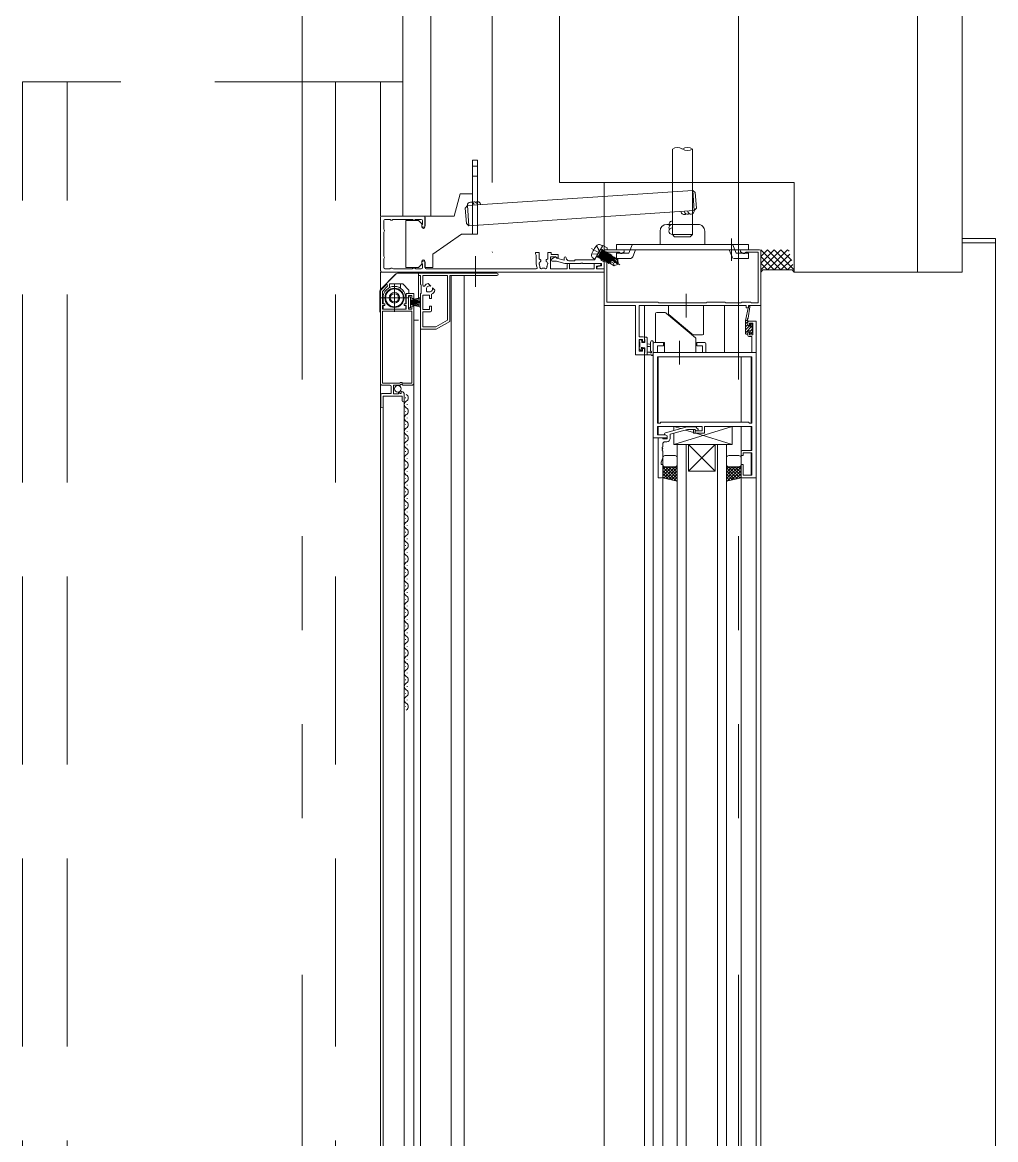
# Model space of a CAD drawing. Units: millimetres at full size. Extents: x -22551 to 92397, y -19340 to 14894.
# Drawn here: x 18836.6 to 19271.6, y -403.4 to 95.9 of the extents above; entities that cross this region are included whole.
import ezdxf

# ---------------------------------------------------------------- set-up
doc = ezdxf.new("R2010")
doc.units = ezdxf.units.MM
doc.header["$LTSCALE"] = 70
for name, pattern in [('DASHED1', [1.8, 1.2, -0.6]), ('DASHED3', [4, 3, -1]), ('DOUBLE_CHAIN1', [8.8, 5, -1, 0.6, -0.6, 0.6, -1])]:
    doc.linetypes.add(name, pattern=pattern)
doc.layers.add('2-0_通芯', color=7, linetype='Continuous', lineweight=15)

# ---------------------------------------------------------------- blocks, each defined once
blk = doc.blocks.new('グループ部品-125')
at = {"layer": '2-0_通芯', "linetype": 'DOUBLE_CHAIN1'}
for p, q in [((18961.61, 11374.3), (18961.61, -8577.78)), ((19156.61, 11374.3), (19156.61, -7111.67))]:
    blk.add_line(p, q, dxfattribs=at)
at = {"layer": '2-0_通芯'}
for p, q in [((19006.61, 2589.3), (19006.61, 9.3)), ((19019.11, 1064.3), (19019.11, 9.3)), ((19046.61, 1014.3), (19046.61, 24.3)), ((19076.61, 1014.3), (19076.61, 24.3)), ((19256.61, 1014.3), (19256.61, -15.7)), ((18996.61, 69.3), (18996.61, 9.3)), ((19127.11, 39.3), (19127.11, 1.1)), ((19136.11, 39.3), (19136.11, 1.1)), ((19037.76, 34.3), (19037.76, 1.3)), ((19040.06, 34.3), (19037.76, 34.3)), ((19040.06, 31.65), (19037.76, 31.65)), ((19040.06, 1.3), (19040.06, 34.3)), ((19040.06, 27.15), (19037.76, 27.15)), ((19136.31, 20.79), (19035.51, 13.99)), ((19096.61, -785.7), (19096.61, 24.3)), ((19136.91, 11.81), (19136.31, 20.79)), ((19032.24, 19.3), (19029.56, 9.3)), ((19032.24, 19.3), (19037.76, 19.3)), ((19035.51, 13.99), (19034.58, 12.92)), ((19035.51, 13.99), (19036.11, 5.01)), ((19136.91, 11.81), (19036.11, 5.01)), ((19136.91, 11.81), (19137.84, 12.87)), ((18996.61, -15.2), (18996.61, 8.8)), ((19029.56, 9.3), (18997.11, 9.3)), ((19013.66, 7.3), (19008.06, 7.3)), ((19008.06, 7.3), (19008.06, -13.7)), ((19015.16, 5.8), (19013.66, 7.3)), ((19015.16, 4.5), (19015.16, 5.8)), ((19016.56, 9.3), (19016.56, 4.5)), ((19016.61, 8.8), (19016.61, 5.05)), ((19124.61, 5.6), (19138.61, 5.6)), ((19032.91, 1.3), (19040.06, 1.3)), ((19121.61, -3.4), (19121.61, 2.6)), ((19127.11, 1.1), (19128.11, 0.1)), ((19127.11, 1.1), (19136.11, 1.1)), ((19141.61, -3.4), (19141.61, 2.6)), ((19095.96, -3.97), (19092.46, -10.03)), ((19095.96, -3.97), (19094.94, -3.49)), ((19102.11, -3.4), (19161.11, -3.41)), ((19102.11, -5.7), (19102.11, -3.4)), ((19108.22, -5.77), (19109.15, -3.47)), ((19153.61, -0.7), (19153.61, -10.7)), ((19161.11, -5.7), (19161.11, -3.41)), ((19256.61, -0.7), (19271.61, -0.7)), ((19256.61, -2.7), (19271.61, -2.7)), ((19271.61, -760.7), (19271.61, -0.7)), ((19039.21, -8.61), (19039.21, -22.32)), ((19046.81, -6.9), (19046.61, -6.7)), ((19095.22, -7.58), (19090.96, -5.12)), ((19092.46, -10.03), (19091.54, -9.39)), ((19093.78, -8.75), (19093.95, -8.85)), ((19095.81, -5.64), (19093.83, -9.06)), ((19093.9, -9.11), (19094.28, -8.89)), ((19094.72, -7.52), (19094.28, -8.89)), ((19094.36, -8.93), (19094.28, -8.89)), ((19094.51, -9.46), (19095.88, -5.68)), ((19094.51, -9.46), (19094.89, -9.24)), ((19095.88, -6.12), (19094.89, -9.24)), ((19094.96, -9.28), (19094.89, -9.24)), ((19094.96, -9.28), (19095.96, -6.16)), ((19094.96, -9.72), (19095.12, -9.81)), ((19095.12, -9.81), (19096.49, -6.03)), ((19095.12, -9.81), (19095.49, -9.59)), ((19096.49, -6.47), (19095.49, -9.59)), ((19095.57, -9.63), (19095.49, -9.59)), ((19095.51, -5.75), (19095.68, -5.85)), ((19095.72, -10.16), (19096.1, -9.94)), ((19095.81, -5.64), (19095.88, -5.68)), ((19095.88, -5.68), (19095.88, -6.12)), ((19095.96, -6.16), (19095.88, -6.12)), ((19096.34, -5.94), (19095.96, -6.16)), ((19097.12, -8.68), (19096.08, -8.08)), ((19096.18, -9.98), (19096.1, -9.94)), ((19097.55, -6.64), (19096.18, -10.42)), ((19096.18, -9.98), (19097.17, -6.86)), ((19096.18, -10.42), (19096.18, -9.98)), ((19096.33, -10.51), (19097.7, -6.73)), ((19096.34, -5.94), (19096.49, -6.03)), ((19096.49, -6.03), (19096.49, -6.47)), ((19096.56, -6.51), (19096.49, -6.47)), ((19096.94, -6.29), (19096.56, -6.51)), ((19105.11, -5.7), (19096.61, -5.7)), ((19097.7, -7.17), (19096.71, -10.29)), ((19098.16, -6.99), (19096.78, -10.77)), ((19096.78, -10.33), (19097.78, -7.21)), ((19096.93, -10.86), (19098.31, -7.08)), ((19097.17, -6.86), (19097.09, -6.82)), ((19097.55, -6.64), (19097.17, -6.86)), ((19098.31, -7.52), (19097.31, -10.64)), ((19098.76, -7.34), (19097.39, -11.12)), ((19097.39, -10.68), (19098.38, -7.56)), ((19097.54, -11.21), (19098.91, -7.43)), ((19097.55, -6.64), (19097.7, -6.73)), ((19097.7, -6.73), (19097.7, -7.17)), ((19097.78, -7.21), (19097.7, -7.17)), ((19098.16, -6.99), (19097.78, -7.21)), ((19098.91, -7.87), (19097.92, -10.99)), ((19097.99, -9.18), (19103.68, -12.47)), ((19099.37, -7.69), (19098, -11.47)), ((19098, -11.03), (19098.99, -7.91)), ((19098.15, -11.56), (19099.52, -7.78)), ((19098.16, -6.99), (19098.31, -7.08)), ((19098.31, -7.08), (19098.31, -7.52)), ((19098.38, -7.56), (19098.31, -7.52)), ((19098.76, -7.34), (19098.38, -7.56)), ((19099.52, -8.22), (19098.53, -11.34)), ((19098.6, -11.38), (19099.6, -8.26)), ((19099.57, -9.15), (19098.6, -11.82)), ((19098.75, -11.91), (19099.71, -9.29)), ((19098.76, -7.34), (19098.91, -7.43)), ((19098.91, -7.43), (19098.91, -7.87)), ((19098.99, -7.91), (19098.91, -7.87)), ((19099.37, -7.69), (19098.99, -7.91)), ((19099.85, -9.44), (19099.13, -11.69)), ((19100.28, -9.89), (19099.19, -11.78)), ((19099.37, -7.69), (19099.52, -7.78)), ((19101.57, -11.25), (19099.48, -9.05)), ((19099.52, -7.78), (19099.52, -8.22)), ((19099.6, -8.26), (19099.52, -8.22)), ((19099.97, -8.04), (19099.6, -8.26)), ((19099.97, -8.04), (19099.76, -8.64)), ((19099.91, -8.73), (19100.13, -8.13)), ((19099.97, -8.04), (19100.13, -8.13)), ((19100.81, -8.97), (19100.13, -8.57)), ((19100.84, -8.92), (19100.69, -9.18)), ((19102.11, -5.7), (19161.11, -5.7)), ((19102.11, -7.27), (19107.61, -7.27)), ((19102.11, -9.57), (19102.11, -7.27)), ((19108.49, -9.57), (19102.11, -9.57)), ((19107.61, -7.27), (19108.22, -5.77)), ((19109.42, -8.95), (19110.7, -5.77)), ((19153.81, -8.95), (19152.52, -5.78)), ((19154.73, -9.58), (19161.11, -9.58)), ((19161.11, -7.28), (19155.61, -7.28)), ((19158.11, -5.7), (19166.11, -5.7)), ((19161.11, -9.58), (19161.11, -7.28)), ((19175.61, -5.7), (19166.61, -14.7)), ((19172.61, -5.7), (19166.61, -11.7)), ((19169.61, -5.7), (19166.61, -8.7)), ((19166.61, -5.7), (19175.61, -14.7)), ((19166.61, -6.2), (19166.61, -755.2)), ((19166.61, -8.7), (19172.61, -14.7)), ((19178.61, -5.7), (19169.61, -14.7)), ((19169.61, -5.7), (19178.61, -14.7)), ((19172.61, -5.7), (19181.61, -14.7)), ((19179.65, -7.66), (19172.61, -14.7)), ((19175.61, -5.7), (19180.46, -10.55)), ((19178.61, -5.7), (19179.3, -6.39)), ((19008.06, -13.7), (19013.66, -13.7)), ((19013.66, -13.7), (19015.16, -12.2)), ((19015.16, -12.2), (19015.16, -10.9)), ((19016.56, -10.9), (19016.56, -13.7)), ((19016.56, -13.7), (19020.06, -13.7)), ((19016.61, -11.45), (19016.61, -13.7)), ((19017.11, -14.2), (19066.29, -14.2)), ((19067.67, -12.28), (19067.72, -12.4)), ((19067.9, -11.4), (19067.81, -11.49)), ((19067.92, -13.05), (19067.94, -13.2)), ((19068.36, -10.5), (19068.36, -10.64)), ((19069.11, -14.02), (19069.26, -13.98)), ((19069.76, -13.98), (19069.91, -14.02)), ((19070.66, -10.64), (19070.66, -10.5)), ((19071.09, -13.2), (19071.1, -13.05)), ((19071.21, -11.49), (19071.12, -11.4)), ((19071.3, -12.4), (19071.35, -12.28)), ((19096.18, -10.42), (19096.33, -10.51)), ((19096.33, -10.51), (19096.71, -10.29)), ((19096.78, -10.33), (19096.71, -10.29)), ((19096.78, -10.77), (19096.78, -10.33)), ((19096.78, -10.77), (19096.93, -10.86)), ((19096.93, -10.86), (19097.31, -10.64)), ((19097.39, -10.68), (19097.31, -10.64)), ((19097.39, -11.12), (19097.39, -10.68)), ((19097.39, -11.12), (19097.54, -11.21)), ((19097.54, -11.21), (19097.92, -10.99)), ((19098, -11.03), (19097.92, -10.99)), ((19098, -11.47), (19098, -11.03)), ((19098, -11.47), (19098.15, -11.56)), ((19098.15, -11.56), (19098.53, -11.34)), ((19098.6, -11.38), (19098.53, -11.34)), ((19098.6, -11.82), (19098.6, -11.38)), ((19098.6, -11.82), (19098.75, -11.91)), ((19098.75, -11.91), (19099.13, -11.69)), ((19099.21, -11.73), (19099.13, -11.69)), ((19099.19, -11.78), (19101.17, -12.92)), ((19100.88, -11.66), (19101.1, -12.89)), ((19101.17, -12.92), (19102.8, -12.13)), ((19101.57, -11.25), (19102.8, -12.13)), ((19102.5, -10.23), (19102.63, -11.69)), ((19102.63, -11.69), (19102.95, -11.87)), ((19102.95, -11.87), (19102.8, -12.13)), ((19102.82, -10.07), (19102.95, -11.87)), ((19166.61, -11.7), (19169.61, -14.7)), ((19180.31, -10.01), (19175.61, -14.7)), ((19180.96, -12.35), (19178.61, -14.7)), ((18996.61, -15.7), (18996.61, -745.7)), ((18996.7, -23.41), (19003.42, -16.69)), ((18996.7, -23.41), (19003.32, -16.79)), ((19004.74, -16.2), (19013.91, -16.2)), ((19013.61, -17.2), (19013.61, -16.2)), ((19013.61, -16.2), (19048.71, -16.2)), ((19013.61, -17.2), (19013.61, -27.26)), ((19014.61, -17.2), (19013.61, -17.2)), ((19014.61, -21.18), (19014.61, -17.2)), ((19015.61, -17.2), (19026.61, -17.2)), ((19015.61, -21.54), (19015.61, -17.2)), ((19026.61, -17.2), (19026.61, -37.16)), ((19027.61, -17.2), (19027.61, -37.74)), ((19048.71, -17.2), (19027.61, -17.2)), ((19028.21, -380.7), (19028.21, -17.2)), ((19034.11, -380.7), (19034.11, -17.2)), ((18996.41, -33.4), (18996.41, -24.09)), ((18996.41, -33.4), (18996.41, -24.09)), ((19006.61, -21), (19000.71, -21)), ((19000.71, -22.6), (19000.71, -21)), ((19002.91, -33.5), (19002.91, -20.9)), ((19005.61, -22.87), (19005.61, -21)), ((19009.41, -23.8), (19006.61, -21)), ((19009.41, -25.2), (19009.41, -23.8)), ((19014.81, -21.38), (19014.61, -21.18)), ((19014.81, -25.17), (19014.81, -21.38)), ((19017.26, -24.05), (19017.26, -23.2)), ((19018.61, -24.55), (19017.76, -24.55)), ((19019.13, -21.96), (19017.96, -20.79)), ((19021.02, -23.85), (19019.86, -22.68)), ((18996.61, -27.2), (19009.21, -27.2)), ((18997.81, -27.2), (18997.81, -29.88)), ((19008.01, -27.2), (19008.01, -29.88)), ((19010.06, -28.2), (19014.61, -26.99)), ((19014.61, -27.43), (19010.06, -28.4)), ((19010.06, -28.6), (19014.61, -27.88)), ((19014.61, -28.32), (19010.06, -28.8)), ((19010.06, -29), (19014.61, -28.76)), ((19014.61, -29.2), (19010.06, -29.2)), ((19010.06, -29.4), (19014.61, -29.64)), ((19014.61, -30.08), (19010.06, -29.6)), ((19010.06, -29.8), (19014.61, -30.53)), ((19014.61, -25.37), (19014.81, -25.17)), ((19014.61, -41.2), (19014.61, -25.37)), ((19015.61, -26.03), (19018.51, -26)), ((19015.61, -32.4), (19015.61, -26.03)), ((19018.51, -26), (19018.51, -27.5)), ((19018.51, -27.5), (19019.51, -27.5)), ((19019.51, -27.5), (19019.51, -25.53)), ((19133.24, -25.39), (19133.24, -36.02)), ((18997.81, -30.72), (18997.81, -32.2)), ((19008.01, -30.72), (19008.01, -32.2)), ((19014.61, -30.97), (19010.06, -30)), ((19010.06, -30.2), (19014.61, -31.41)), ((19011.61, -33.05), (19011.61, -380.7)), ((19014.61, -33.05), (19014.61, -723.5)), ((19018.51, -32.4), (19015.61, -32.4)), ((19015.61, -33.4), (19019.01, -33.4)), ((19015.61, -40.2), (19015.61, -33.4)), ((19018.51, -30.9), (19018.51, -32.4)), ((19019.51, -30.9), (19018.51, -30.9)), ((19019.51, -32.9), (19019.51, -30.9)), ((19114.61, -30.7), (19114.61, -47.2)), ((19119.61, -34.2), (19119.61, -47.2)), ((19123.18, -33.7), (19120.11, -33.7)), ((19137.43, -45.05), (19124.46, -34.17)), ((19125.36, -30.7), (19125.36, -34.27)), ((19125.54, -34.65), (19135.77, -43.23)), ((19141.11, -43.2), (19141.11, -30.7)), ((19150.41, -30.7), (19150.41, -51.7)), ((19159.81, -37.4), (19161.22, -31.13)), ((19160.99, -36.29), (19161.81, -31.25)), ((19013.61, -37.2), (19011.61, -37.2)), ((19026.61, -37.16), (19021.34, -40.2)), ((19027.61, -37.74), (19021.61, -41.2)), ((19159.81, -37.45), (19159.86, -37.4)), ((19159.81, -38.8), (19160.81, -37.8)), ((19159.81, -40.15), (19160.81, -39.15)), ((19159.81, -42.84), (19163.01, -39.64)), ((19159.81, -41.49), (19161.64, -39.67)), ((19160.81, -37.4), (19160.82, -37.31)), ((19161.91, -38.8), (19161.91, -39.14)), ((19161.98, -39.33), (19162.57, -38.73)), ((19162.92, -39.09), (19162.42, -38.59)), ((19163.01, -39.9), (19163.01, -39.3)), ((19021.61, -41.2), (19014.61, -41.2)), ((19021.34, -40.2), (19015.61, -40.2)), ((19115.51, -44.8), (19114.91, -44.8)), ((19137.05, -43.7), (19140.61, -43.7)), ((19160.11, -43.4), (19160.51, -43.4)), ((19160.62, -43.38), (19160.79, -43.21)), ((19160.81, -43.1), (19160.81, -42)), ((19161.91, -42.09), (19162.81, -41.19)), ((19162.21, -43.1), (19162.71, -43.1)), ((19162.25, -43.1), (19163.01, -42.34)), ((19162.81, -42.1), (19162.81, -40.1)), ((19163.01, -42.8), (19163.01, -42.3)), ((19112.31, -46.3), (19112.31, -46.8)), ((19112.31, -49.3), (19112.31, -49.9)), ((19112.51, -47), (19112.51, -49.1)), ((19113.11, -46), (19112.61, -46)), ((19114.61, -49.6), (19114.61, -711.8)), ((19115.81, -52.7), (19115.81, -45.1)), ((19115.81, -47.8), (19116.96, -47.9)), ((19115.81, -49), (19116.96, -48.9)), ((19117.41, -46.97), (19117.41, -50.93)), ((19118.61, -46.97), (19118.61, -714.43)), ((19123.61, -47.2), (19119.11, -47.2)), ((19123.61, -51.7), (19123.61, -47.2)), ((19130.31, -46.39), (19130.31, -57.02)), ((19137.61, -51.7), (19137.61, -45.43)), ((19142.11, -51.7), (19142.11, -47.7)), ((19112.4, -50.11), (19112.9, -50.61)), ((19113.41, -50.4), (19113.41, -50.06)), ((19114.91, -52.7), (19117.59, -52.7)), ((19116.99, -51.5), (19115.81, -51.5)), ((19164.61, -51.7), (19118.61, -51.7)), ((19120.81, -53.63), (19120.81, -83.2)), ((19157.81, -53.63), (19157.81, -82.77)), ((19162.41, -53.63), (19162.41, -83.2)), ((19000.91, -66.3), (18997.61, -66.3)), ((19005.05, -69.46), (19005.48, -69.89)), ((19005.81, -66), (19005.51, -66.3)), ((19005.98, -69.6), (19005.92, -69.35)), ((18996.81, -75.7), (18996.81, -70.5)), ((18997.81, -71.26), (18997.81, -380.7)), ((19007.31, -70.4), (19007.31, -73.2)), ((19007.31, -380.7), (19007.31, -73.2)), ((19007.81, -71.8), (19007.81, -72)), ((19008.57, -74.8), (19008.57, -75)), ((19007.81, -77.8), (19007.81, -78)), ((19007.81, -83.8), (19007.81, -84)), ((19008.57, -80.8), (19008.57, -81)), ((19120.81, -84.7), (19120.81, -88.5)), ((19127.81, -84.7), (19127.81, -86.48)), ((19130.91, -85.65), (19127.81, -84.7)), ((19127.81, -92.7), (19153.81, -84.7)), ((19136.51, -84.9), (19136.51, -84.7)), ((19153.81, -92.7), (19153.81, -84.7)), ((19157.81, -84.7), (19157.81, -676.7)), ((19162.41, -84.7), (19162.41, -95.5)), ((19007.81, -89.8), (19007.81, -90)), ((19008.57, -86.8), (19008.57, -87)), ((19124.81, -89.7), (19118.61, -89.7)), ((19127.81, -87.72), (19127.81, -92.7)), ((19136.51, -87.38), (19133.06, -86.32)), ((19153.81, -92.7), (19137.56, -87.7)), ((19008.57, -92.8), (19008.57, -93)), ((19122.69, -94.93), (19122.81, -94.74)), ((19122.81, -93.74), (19122.81, -92.5)), ((19122.81, -94.74), (19122.81, -94.66)), ((19123.81, -91.5), (19124.61, -91.5)), ((19153.81, -92.7), (19127.81, -92.7)), ((19128.41, -92.7), (19152.41, -92.7)), ((19129.31, -92.7), (19129.31, -668.7)), ((19133.31, -92.7), (19133.31, -668.7)), ((19134.31, -104.7), (19134.31, -92.7)), ((19134.31, -104.7), (19146.31, -92.7)), ((19146.31, -104.7), (19134.31, -92.7)), ((19146.31, -92.7), (19146.31, -104.7)), ((19147.31, -668.7), (19147.31, -92.7)), ((19151.31, -668.7), (19151.31, -92.7)), ((19007.81, -95.8), (19007.81, -96)), ((19008.57, -98.8), (19008.57, -99)), ((19122.81, -98.7), (19122.81, -101.7)), ((19128.31, -97.7), (19123.81, -97.7)), ((19129.31, -101.7), (19129.31, -98.7)), ((19151.31, -101.7), (19151.31, -98.7)), ((19152.31, -97.7), (19156.81, -97.7)), ((19157.81, -98.7), (19157.81, -101.7)), ((19162.41, -96.5), (19162.41, -106.5)), ((19007.81, -101.8), (19007.81, -102)), ((19008.57, -104.8), (19008.57, -105)), ((19122.81, -101.7), (19122.81, -659.7)), ((19129.31, -102.7), (19122.81, -102.7)), ((19126.93, -102.7), (19122.81, -106.82)), ((19125.51, -102.7), (19122.81, -105.4)), ((19124.1, -102.7), (19122.81, -103.99)), ((19122.81, -102.93), (19129.01, -109.13)), ((19122.81, -104.34), (19127.18, -108.71)), ((19128.34, -102.7), (19123.24, -107.8)), ((19123.81, -102.7), (19128.31, -102.7)), ((19124, -102.7), (19129.31, -108.01)), ((19129.31, -103.14), (19124.39, -108.07)), ((19125.41, -102.7), (19129.31, -106.6)), ((19129.31, -104.56), (19125.54, -108.33)), ((19126.83, -102.7), (19129.31, -105.19)), ((19128.24, -102.7), (19129.31, -103.77)), ((19134.31, -104.7), (19146.31, -104.7)), ((19156.62, -102.7), (19151.31, -108.01)), ((19155.21, -102.7), (19151.31, -106.6)), ((19153.8, -102.7), (19151.31, -105.19)), ((19151.31, -102.7), (19157.81, -102.7)), ((19152.38, -102.7), (19151.31, -103.77)), ((19151.31, -103.14), (19156.23, -108.07)), ((19151.31, -104.56), (19155.08, -108.33)), ((19157.81, -102.93), (19151.61, -109.13)), ((19152.28, -102.7), (19157.38, -107.8)), ((19156.81, -102.7), (19152.31, -102.7)), ((19157.81, -104.34), (19153.45, -108.71)), ((19153.7, -102.7), (19157.81, -106.82)), ((19155.11, -102.7), (19157.81, -105.4)), ((19156.52, -102.7), (19157.81, -103.99)), ((19007.81, -107.8), (19007.81, -108)), ((19122.81, -105.76), (19125.34, -108.28)), ((19122.81, -107.17), (19123.5, -107.86)), ((19122.81, -107.7), (19129.31, -109.2)), ((19129.31, -105.97), (19126.69, -108.6)), ((19129.31, -107.39), (19127.84, -108.86)), ((19129.31, -108.8), (19128.99, -109.13)), ((19151.31, -105.97), (19153.93, -108.6)), ((19151.31, -107.39), (19152.78, -108.86)), ((19157.81, -107.7), (19151.31, -109.2)), ((19151.31, -108.8), (19151.64, -109.13)), ((19157.81, -105.76), (19155.28, -108.28)), ((19157.81, -107.17), (19157.12, -107.86)), ((19158.31, -107.7), (19164.61, -107.7)), ((19007.81, -113.8), (19007.81, -114)), ((19008.57, -110.8), (19008.57, -111)), ((19007.81, -119.8), (19007.81, -120)), ((19008.57, -116.8), (19008.57, -117)), ((19008.57, -122.8), (19008.57, -123)), ((19007.81, -125.8), (19007.81, -126)), ((19008.57, -128.8), (19008.57, -129)), ((19007.81, -131.8), (19007.81, -132)), ((19008.57, -134.8), (19008.57, -135)), ((19007.81, -137.8), (19007.81, -138)), ((19007.81, -143.8), (19007.81, -144)), ((19008.57, -140.8), (19008.57, -141)), ((19008.57, -146.8), (19008.57, -147)), ((19007.81, -149.8), (19007.81, -150)), ((19008.57, -152.8), (19008.57, -153)), ((19007.81, -155.8), (19007.81, -156)), ((19008.57, -158.8), (19008.57, -159)), ((19007.81, -161.8), (19007.81, -162)), ((19007.81, -167.8), (19007.81, -168)), ((19008.57, -164.8), (19008.57, -165)), ((19007.81, -173.8), (19007.81, -174)), ((19008.57, -170.8), (19008.57, -171)), ((19008.57, -176.8), (19008.57, -177)), ((19007.81, -179.8), (19007.81, -180)), ((19008.57, -182.8), (19008.57, -183)), ((19007.81, -185.8), (19007.81, -186)), ((19008.57, -188.8), (19008.57, -189)), ((19007.81, -191.8), (19007.81, -192)), ((19007.81, -197.8), (19007.81, -198)), ((19008.57, -194.8), (19008.57, -195)), ((19007.81, -203.8), (19007.81, -204)), ((19008.57, -200.8), (19008.57, -201)), ((19008.57, -206.8), (19008.57, -207)), ((19007.81, -209.8), (19007.81, -210)), ((18997.91, -380.7), (18997.91, -690.11)), ((19007.31, -688.2), (19007.31, -380.7)), ((19011.61, -380.7), (19011.61, -696.1)), ((19028.21, -744.2), (19028.21, -380.7)), ((19034.11, -744.2), (19034.11, -380.7))]:
    blk.add_line(p, q, dxfattribs=at)
at = {"layer": '2-0_通芯', "linetype": 'DASHED3'}
blk.add_line((19236.61, 1014.3), (19236.61, -15.7), dxfattribs=at)
at = {"layer": '2-0_通芯', "linetype": 'DASHED1'}
for p, q in [((18836.61, -865.7), (18836.61, 69.3)), ((19006.61, 69.3), (18836.61, 69.3)), ((18856.61, -865.7), (18856.61, 69.3)), ((18976.61, -865.7), (18976.61, 69.3))]:
    blk.add_line(p, q, dxfattribs=at)
at = {"layer": '2-0_通芯'}
for points in [[(19076.61, 24.3), (19181.61, 24.3), (19181.61, -15.7), (19256.61, -15.7)], [(19137.84, 12.87), (19137.37, 19.86), (19136.31, 20.79)], [(19034.58, 12.92), (19035.05, 5.94), (19036.11, 5.01)], [(18998.11, 7.3), (18998.11, 3.63), (18998.18, 3.44)], [(19000.97, 7.73), (19000.78, 7.8), (18998.61, 7.8)], [(19010.97, 7.73), (19010.78, 7.8), (19002.44, 7.8), (19002.25, 7.73)], [(19014.91, 7.8), (19012.44, 7.8), (19012.25, 7.73)], [(19015.32, 5.57), (19015.41, 5.78), (19015.41, 7.3)], [(18998.18, 2.16), (18998.11, 1.97), (18998.11, -8.37), (18998.18, -8.56)], [(19020.06, -13.7), (19020.06, -7.7), (19032.91, 1.3)], [(19128.11, 0.1), (19135.11, 0.1), (19136.11, 1.1)], [(19080.91, -10.6), (19083.31, -10.6), (19083.61, -10.3), (19092.31, -10.3), (19093.99, -7.39), (19094.19, -7.29), (19094.46, -6.82), (19094.45, -6.6), (19096.07, -3.79), (19098.01, -4.91), (19098.01, -5.7)], [(19093.19, -4.04), (19094.31, -5.73), (19094.26, -7.03)], [(19155.61, -7.28), (19155, -5.78), (19154.08, -3.48)], [(18998.18, -9.84), (18998.11, -10.03), (18998.11, -13.7)], [(19066.31, -12.2), (19066.31, -8.12), (19066.01, -7.6), (19066.01, -6.9), (19067.61, -6.9), (19067.61, -9.8), (19067.93, -10.1)], [(19071.09, -10.1), (19071.41, -9.8), (19071.41, -6.9), (19073.01, -6.9), (19073.01, -7.9), (19076.01, -7.9), (19076.01, -9.3), (19075.51, -9.3), (19074.94, -8.9), (19072.71, -8.9), (19072.71, -14.2), (19080.11, -14.2), (19080.11, -12.3)], [(19073.16, -9.87), (19075.1, -8.75), (19075.32, -9.55), (19078.71, -10.45), (19078.71, -9.4)], [(19091.14, -7.59), (19093.16, -7.72), (19094.26, -7.03)], [(19093.83, -9.06), (19093.9, -9.11), (19094.07, -8.64)], [(19095.56, -6.06), (19094.36, -9.37), (19094.51, -9.46)], [(19094.36, -9.37), (19094.36, -8.93), (19094.92, -7.18)], [(19096.34, -5.94), (19094.96, -9.72), (19094.96, -9.28)], [(19096.61, -7.85), (19095.18, -10.32), (19096.61, -11.15)], [(19096.94, -6.29), (19095.57, -10.07), (19095.72, -10.16), (19097.09, -6.38)], [(19095.57, -10.07), (19095.57, -9.63), (19096.56, -6.51)], [(19096.94, -6.29), (19097.09, -6.38), (19097.09, -6.82), (19096.1, -9.94)], [(19103.31, -6.8), (19097.81, -6.8), (19097.81, -29.07), (19120.61, -29.07), (19121.04, -29.5), (19142.18, -29.5), (19142.61, -29.07), (19150.61, -29.07), (19151.04, -29.5), (19157.68, -29.5), (19158.11, -29.07), (19162.11, -29.07), (19162.54, -29.5), (19165.41, -29.5), (19165.41, -6.8), (19159.91, -6.8)], [(19102.63, -11.69), (19099.78, -8.66), (19102.5, -10.23)], [(19100.13, -8.13), (19100.13, -8.57), (19100.05, -8.81)], [(19100.84, -8.92), (19102.82, -10.07), (19102.5, -10.23)], [(19105.61, -6.2), (19105.61, -6.7), (19104.52, -7.33), (19103.91, -7.33)], [(19159.31, -7.33), (19158.7, -7.33), (19157.61, -6.7), (19157.61, -6.2)], [(18998.61, -14.2), (19000.78, -14.2), (19000.97, -14.13)], [(19002.25, -14.13), (19002.44, -14.2), (19010.78, -14.2), (19010.97, -14.13)], [(19012.25, -14.13), (19012.44, -14.2), (19014.91, -14.2)], [(19015.41, -13.7), (19015.41, -12.19), (19015.32, -11.98)], [(19086.15, -11.8), (19079.1, -11.8), (19075.37, -10.8), (19073.41, -10.8)], [(19081.11, -12.3), (19081.11, -14.2), (19092.11, -14.2), (19092.11, -12.03), (19094.67, -11.8)], [(19093.82, -13.21), (19095.41, -12.93), (19095.41, -11.8), (19087.07, -11.8), (19086.89, -11.68), (19086.34, -11.68), (19086.15, -11.8)], [(19094.8, -12.79), (19093.21, -13.07), (19093.21, -14.2), (19096.61, -14.2)], [(19101.66, -11.3), (19100.88, -11.66), (19099.59, -11.08)], [(19166.61, -15.7), (19167.61, -14.7), (19180.61, -14.7), (19181.61, -15.7)], [(19096.61, -15.7), (18997.11, -15.7), (18996.61, -15.2)], [(18996.61, -65.3), (18996.61, -23.89), (18999.16, -21.35)], [(18999.86, -22.05), (18997.61, -24.31), (18997.61, -29.9), (18998.61, -29.9), (18998.61, -30.7), (18997.61, -30.7), (18997.61, -32.2), (19008.21, -32.2), (19008.21, -30.7), (19007.21, -30.7), (19007.21, -29.9), (19008.21, -29.9), (19008.21, -25.2), (19011.61, -25.2), (19011.61, -27.45), (19010.71, -27.45), (19010.71, -26.2), (19009.21, -26.2), (19009.21, -32.2), (19010.71, -32.2), (19010.71, -30.95), (19011.61, -30.95), (19011.61, -65.3)], [(19005.25, -65.3), (18997.61, -65.3), (18997.61, -33.2), (19010.61, -33.2), (19010.61, -65.3), (19006.57, -65.3)], [(19114.61, -52.7), (19110.71, -52.7), (19110.71, -30.7), (19096.61, -30.7)], [(19166.61, -30.7), (19161.11, -30.7), (19161.11, -31.7), (19160.11, -31.7), (19160.11, -30.7), (19112.34, -30.7), (19112.34, -44.6), (19114.11, -44.6)], [(19159.81, -43.1), (19159.81, -37.4), (19160.81, -37.4)], [(19161.45, -39.6), (19160.81, -39.6), (19160.81, -37.4)], [(19160.81, -38.2), (19160.81, -39.6), (19161.61, -39.6), (19161.61, -38.5)], [(19161.61, -38.5), (19163.11, -38.5), (19163.11, -43.7), (19161.61, -43.7), (19161.61, -42.6), (19160.81, -42.6), (19160.81, -44)], [(19164.61, -723.7), (19164.61, -37.7), (19161.31, -37.7)], [(19160.81, -42), (19161.91, -42), (19161.91, -42.8)], [(19161.31, -44.5), (19162.68, -44.5), (19162.68, -51.7)], [(19114.61, -46.9), (19113.81, -46.9), (19113.81, -45.8), (19112.34, -45.8), (19112.34, -51.07), (19113.81, -51.07), (19113.81, -49.9), (19114.61, -49.9)], [(19114.81, -45.9), (19114.81, -47.2), (19113.41, -47.2), (19113.41, -46.3)], [(19113.87, -49.6), (19114.81, -49.6), (19114.81, -51.6)], [(19120.54, -51.7), (19120.54, -48.7), (19123.11, -48.7), (19123.11, -47.2)], [(19141.61, -47.2), (19138.11, -47.2), (19138.11, -48.7), (19140.61, -48.7), (19140.61, -51.7)], [(18997.31, -70), (19001.41, -70), (19001.41, -66.8)], [(19005.51, -66.3), (19002.51, -66.3), (19002.51, -70.1), (19004.71, -70.1), (19004.71, -69.6)], [(19006.4, -65), (19005.43, -65), (19005.25, -65.3)], [(19010.61, -66.3), (19006.68, -66.3), (19006.14, -65.85)], [(19006.31, -73.2), (19006.31, -71.2), (18997.81, -71.2), (18997.81, -75.7)], [(19124.12, -88.5), (19120.54, -88.5), (19120.54, -84.7), (19140.51, -84.7), (19140.51, -86.7), (19137.31, -86.7), (19137.31, -87.7), (19141.01, -87.7)], [(19141.51, -84.7), (19141.51, -87.7), (19136.51, -87.7), (19136.51, -86.1)], [(19141.51, -87.2), (19141.51, -84.7), (19162.68, -84.7), (19162.68, -95.5), (19158.31, -95.5)], [(19120.81, -89.7), (19120.81, -107.7), (19122.31, -107.7)], [(19123.61, -87.99), (19123.61, -88.21), (19124.81, -88.9), (19124.81, -90.2), (19123.01, -90.2)], [(19138.43, -85.68), (19137.66, -84.9), (19133.71, -84.9), (19123.98, -87.51)], [(19126.11, -90), (19126.11, -88.18), (19133.87, -86.1), (19137.16, -86.1), (19137.59, -86.52)], [(19122.81, -101.7), (19122.11, -101.7), (19122.11, -100.7), (19122.81, -98.78), (19122.81, -95.66)], [(19157.81, -97.7), (19158.81, -97.7), (19158.81, -96.5), (19162.68, -96.5), (19162.68, -106.5), (19158.81, -106.5), (19158.81, -101.7), (19157.81, -101.7)]]:
    blk.add_lwpolyline(points, dxfattribs=at)
for points in [[(19010.06, -26.7), (19009.21, -26.7), (19009.21, -31.7), (19010.06, -31.7)], [(19161.18, -82.77), (19161.61, -83.2), (19162.68, -83.2), (19162.68, -53.63), (19120.54, -53.63), (19120.54, -83.2), (19121.61, -83.2), (19122.04, -82.77)]]:
    blk.add_lwpolyline(points, close=True, dxfattribs=at)
for centre, radius in [((19002.91, -27.2), 4.3), ((19002.91, -27.2), 4), ((19002.91, -27.2), 2.35), ((19002.91, -27.2), 1.85), ((19004.41, -67.86), 1.45)]:
    blk.add_circle(centre, radius, dxfattribs=at)
for centre, radius, start, end in [((19129.36, 35.99), 4, 55.7711, 124.2289), ((19133.86, 35.99), 4, 55.7711, 124.2289), ((19133.86, 42.61), 4, 235.7711, 304.2289), ((19037, 14.09), 1.5, 3.8593, 183.8593), ((19038.5, 14.19), 1.5, 3.8593, 123.8593), ((19040, 14.29), 1.5, 3.8593, 123.8593), ((19132.42, 11.51), 1.5, 183.8593, 303.8593), ((19133.92, 11.61), 1.5, 183.8593, 303.8593), ((19135.42, 11.71), 1.5, 183.8593, 3.8593), ((18997.11, 8.8), 0.5, 90, 180), ((18998.61, 7.3), 0.5, 90, 180), ((19001.61, 8.5), 1, 230.2849, 309.7151), ((19011.61, 8.5), 1, 230.2849, 309.7151), ((19014.91, 7.3), 0.5, 0, 90), ((19015.86, 5.05), 0.75, 135.5847, 360), ((19016.11, 8.8), 0.5, 0, 90), ((19124.61, 2.6), 3, 89.9988, 179.9984), ((19127.11, 5.6), 1.5, 90, 210), ((19127.11, 4.1), 1.5, 90, 210), ((19138.61, 2.6), 3, 359.9987, 89.9988), ((18997.41, 2.8), 1, 320.2849, 39.7151), ((19015.86, 4.5), 0.7, 180, 0), ((19127.11, 2.6), 1.5, 90, 270), ((19099.75, -10.2), 9, 134.1191, 165.8809), ((19094.39, -4.67), 1.3, 65, 134.1191), ((18997.41, -9.2), 1, 320.2849, 39.7151), ((19073.41, -10.3), 0.5, 120, 270), ((19079.21, -9.4), 0.5, 360, 180), ((19080.91, -9.4), 1.2, 180, 270), ((19092.29, -8.32), 1.3, 165.8809, 235), ((19093.53, -9.18), 0.5, 60, 150), ((19095.76, -5.32), 0.5, 150, 240), ((19097.11, -6.2), 0.5, 90, 180), ((19099.65, -8.87), 0.248, 60, 227.191), ((19103.31, -7.1), 0.3, 6.6998, 90), ((19103.91, -7.03), 0.3, 186.6998, 270), ((19105.11, -6.2), 0.5, 0, 90), ((19108.49, -8.57), 1, 270, 337.9966), ((19154.73, -8.58), 1, 201.9978, 270), ((19158.11, -6.2), 0.5, 90, 180), ((19159.31, -7.03), 0.3, 270, 353.3002), ((19159.91, -7.1), 0.3, 90, 173.3002), ((19166.11, -6.2), 0.5, 0, 90), ((18998.61, -13.7), 0.5, 180, 270), ((19001.61, -14.9), 1, 50.2849, 129.7151), ((19011.61, -14.9), 1, 50.2849, 129.7151), ((19014.91, -13.7), 0.5, 270, 360), ((19015.86, -11.45), 0.75, 0, 224.4153), ((19015.86, -10.9), 0.7, 0, 180), ((19017.11, -13.7), 0.5, 180, 270), ((19066.29, -13.8), 0.4, 270.0001, 26.3878), ((19069.51, -12.2), 3.2, 180, 206.3878), ((19068.03, -11.94), 0.5, 116.87, 223.1301), ((19069.51, -12.2), 1.8, 186.2602, 208.0307), ((19069.51, -12.2), 1.8, 134.7929, 153.7398), ((19068.65, -13.43), 0.75, 162.2996, 307.7004), ((19067.96, -10.5), 0.4, 360, 94.096), ((19067.96, -10.64), 0.4, 314.7928, 359.9999), ((19069.51, -12.2), 1.8, 261.9692, 278.0308), ((19070.37, -13.43), 0.75, 232.2996, 17.7004), ((19071.06, -10.5), 0.4, 85.904, 180), ((19071.06, -10.64), 0.4, 180.0001, 225.2072), ((19069.51, -12.2), 1.8, 26.2602, 45.2071), ((19069.51, -12.2), 1.8, 331.9693, 353.7398), ((19070.99, -11.94), 0.5, 316.8699, 63.13), ((19080.61, -12.3), 0.5, 360, 180), ((19093.91, -13.7), 0.5, 100, 270), ((19094.71, -12.3), 0.5, 280, 95), ((19004.74, -18.2), 2, 90, 135), ((19048.71, -16.7), 0.5, 270, 90), ((18997.41, -24.11), 1, 135.0005, 180), ((18997.41, -24.11), 1, 135.0005, 180), ((19002.91, -27.2), 5.1, 0, 180), ((18999.51, -21.7), 0.5, 315, 135), ((19016.11, -21.54), 0.5, 180, 326.4413), ((19018.61, -23.2), 2.5, 105.0386, 146.4413), ((19018.61, -23.2), 1.35, 67.3353, 180), ((19017.76, -24.05), 0.5, 180, 270.0001), ((19018.61, -23.2), 1.35, 270.0014, 22.6655), ((19018.61, -23.2), 2.5, 291.1013, 344.9622), ((18997.41, -33.4), 1, 180, 216.8683), ((18997.41, -33.4), 1, 180, 216.8665), ((19019.01, -32.9), 0.5, 270, 0), ((19120.11, -34.2), 0.5, 90, 180), ((19123.18, -35.7), 2, 50, 90), ((19125.86, -34.27), 0.5, 180, 230), ((19161.51, -31.2), 0.3, 350.8025, 167.3414), ((19160.91, -36.8), 0.3, 110.8025, 230.8025), ((19160.53, -37.27), 0.3, 350.8025, 50.8025), ((19160.69, -36.24), 0.3, 290.8025, 350.8025), ((19161.31, -38.2), 0.5, 90, 180), ((19161.45, -39.9), 0.3, 33.0557, 90), ((19161.91, -39.6), 0.25, 213.0557, 56.9443), ((19162.21, -38.8), 0.3, 45, 180), ((19162.21, -39.14), 0.3, 180, 236.9443), ((19162.81, -39.9), 0.2, 270, 0), ((19162.71, -39.3), 0.3, 0, 45), ((19114.11, -45.1), 0.5, 0, 90), ((19114.91, -45.1), 0.3, 90, 180), ((19115.51, -45.1), 0.3, 0, 90), ((19137.05, -41.7), 2, 230, 270), ((19140.61, -43.2), 0.5, 270, 0), ((19160.11, -43.1), 0.3, 180, 270), ((19160.51, -43.1), 0.3, 270, 0), ((19161.31, -44), 0.5, 180, 270), ((19162.21, -42.8), 0.3, 180, 270), ((19162.71, -42.8), 0.3, 270, 0), ((19162.81, -42.3), 0.2, 0, 90), ((19112.61, -46.3), 0.3, 90, 180), ((19112.51, -46.8), 0.2, 180, 270), ((19112.51, -49.3), 0.2, 90, 180), ((19112.61, -49.9), 0.3, 180, 225), ((19113.11, -46.3), 0.3, 0, 90), ((19113.41, -49.6), 0.25, 33.0557, 236.9443), ((19113.11, -50.06), 0.3, 0, 56.9443), ((19113.87, -49.3), 0.3, 213.0557, 270), ((19114.81, -45.7), 0.2, 180, 270), ((19116.91, -48.4), 0.5, 275.0921, 84.9079), ((19118.01, -46.97), 0.6, 359.9598, 179.9598), ((19119.11, -47.7), 0.5, 90, 180), ((19137.11, -45.43), 0.5, 0, 50), ((19141.61, -47.7), 0.5, 0, 90), ((19113.11, -50.4), 0.3, 225, 0), ((19114.81, -51.8), 0.2, 90, 180), ((19114.91, -52.4), 0.3, 180, 270), ((19116.99, -51.8), 0.3, 30, 90), ((19117.51, -51.5), 0.3, 210, 70.8102), ((19117.71, -50.93), 0.3, 179.9598, 250.8102), ((19117.59, -53), 0.3, 30, 90), ((19118.11, -52.7), 0.3, 210, 10.5288), ((19118.7, -52.59), 0.3, 130.5288, 190.5288), ((19118.31, -52.13), 0.3, 310.5288, 0), ((18997.61, -65.3), 1, 180, 270), ((19000.91, -66.8), 0.5, 0, 90), ((19004.91, -69.6), 0.2, 45, 180), ((19005.69, -69.68), 0.3, 225, 15), ((19006.01, -66), 0.2, 50, 180), ((19006.11, -69.3), 0.2, 84.8495, 195), ((19006.01, -70.4), 1.3, 0, 84.7942), ((19006.57, -65.1), 0.2, 150, 270), ((19010.61, -65.3), 1, 270, 0), ((18997.31, -70.5), 0.5, 90, 180), ((19006.81, -73.2), 0.5, 180, 0), ((19009.03, -74.9), 1.72, 119.2025, 240.7975), ((19007.35, -71.9), 1.72, 299.2025, 60.7975), ((18997.31, -75.7), 0.5, 180, 0), ((19009.03, -80.9), 1.72, 119.2025, 240.7975), ((19007.35, -77.9), 1.72, 299.2025, 60.7975), ((19007.35, -83.9), 1.72, 299.2025, 60.7975), ((19009.03, -86.9), 1.72, 119.2025, 240.7975), ((19007.35, -89.9), 1.72, 299.2025, 60.7975), ((19122.51, -90), 0.3, 0, 90), ((19124.11, -87.99), 0.5, 105, 180), ((19138.01, -86.1), 0.6, 225, 45), ((19141.01, -87.2), 0.5, 270, 0), ((19009.03, -92.9), 1.72, 119.2025, 240.7975), ((19007.35, -95.9), 1.72, 299.2025, 60.7975), ((19122.81, -94.2), 0.3, 113.5782, 246.4218), ((19122.61, -93.74), 0.2, 293.5782, 360), ((19122.61, -94.66), 0.2, 0, 66.4218), ((19123.01, -90), 0.2, 180, 270), ((19123.81, -92.5), 1, 90, 180), ((19124.61, -90), 1.5, 270, 0), ((19009.03, -98.9), 1.72, 119.2025, 240.7975), ((19122.81, -95.2), 0.3, 113.5782, 246.4218), ((19122.61, -95.66), 0.2, 0, 66.4218), ((19123.81, -98.7), 1, 90.0001, 180.0001), ((19128.31, -98.7), 1, 0.0001, 90.0001), ((19152.31, -98.7), 1, 89.9999, 179.9999), ((19156.81, -98.7), 1, 359.9999, 89.9999), ((19158.31, -96), 0.5, 90, 180), ((19009.03, -104.9), 1.72, 119.2025, 240.7975), ((19007.35, -101.9), 1.72, 299.2025, 60.7975), ((19123.81, -101.7), 1, 180.0001, 270.0001), ((19128.31, -101.7), 1, 270.0001, 0.0001), ((19152.31, -101.7), 1, 179.9999, 269.9999), ((19156.81, -101.7), 1, 269.9999, 359.9999), ((19009.03, -110.9), 1.72, 119.2025, 240.7975), ((19007.35, -107.9), 1.72, 299.2025, 60.7975), ((19122.31, -107.2), 0.5, 270, 0), ((19158.31, -107.2), 0.5, 180, 270), ((19007.35, -113.9), 1.72, 299.2025, 60.7975), ((19009.03, -116.9), 1.72, 119.2025, 240.7975), ((19007.35, -119.9), 1.72, 299.2025, 60.7975), ((19009.03, -122.9), 1.72, 119.2025, 240.7975), ((19007.35, -125.9), 1.72, 299.2025, 60.7975), ((19009.03, -128.9), 1.72, 119.2025, 240.7975), ((19009.03, -134.9), 1.72, 119.2025, 240.7975), ((19007.35, -131.9), 1.72, 299.2025, 60.7975), ((19009.03, -140.9), 1.72, 119.2025, 240.7975), ((19007.35, -137.9), 1.72, 299.2025, 60.7975), ((19007.35, -143.9), 1.72, 299.2025, 60.7975), ((19009.03, -146.9), 1.72, 119.2025, 240.7975), ((19007.35, -149.9), 1.72, 299.2025, 60.7975), ((19009.03, -152.9), 1.72, 119.2025, 240.7975), ((19007.35, -155.9), 1.72, 299.2025, 60.7975), ((19009.03, -158.9), 1.72, 119.2025, 240.7975), ((19009.03, -164.9), 1.72, 119.2025, 240.7975), ((19007.35, -161.9), 1.72, 299.2025, 60.7975), ((19009.03, -170.9), 1.72, 119.2025, 240.7975), ((19007.35, -167.9), 1.72, 299.2025, 60.7975), ((19007.35, -173.9), 1.72, 299.2025, 60.7975), ((19009.03, -176.9), 1.72, 119.2025, 240.7975), ((19007.35, -179.9), 1.72, 299.2025, 60.7975), ((19009.03, -182.9), 1.72, 119.2025, 240.7975), ((19007.35, -185.9), 1.72, 299.2025, 60.7975), ((19009.03, -188.9), 1.72, 119.2025, 240.7975), ((19009.03, -194.9), 1.72, 119.2025, 240.7975), ((19007.35, -191.9), 1.72, 299.2025, 60.7975), ((19009.03, -200.9), 1.72, 119.2025, 240.7975), ((19007.35, -197.9), 1.72, 299.2025, 60.7975), ((19007.35, -203.9), 1.72, 299.2025, 60.7975), ((19009.03, -206.9), 1.72, 119.2025, 240.7975), ((19007.35, -209.9), 1.72, 299.2025, 60.7975)]:
    blk.add_arc(centre, radius, start, end, dxfattribs=at)

msp = doc.modelspace()

# ---------------------------------------------------------------- block references
at = {"layer": '2-0_通芯'}
msp.add_blockref('グループ部品-125', (0, 0), dxfattribs=at)

doc.saveas('drawing.dxf')
